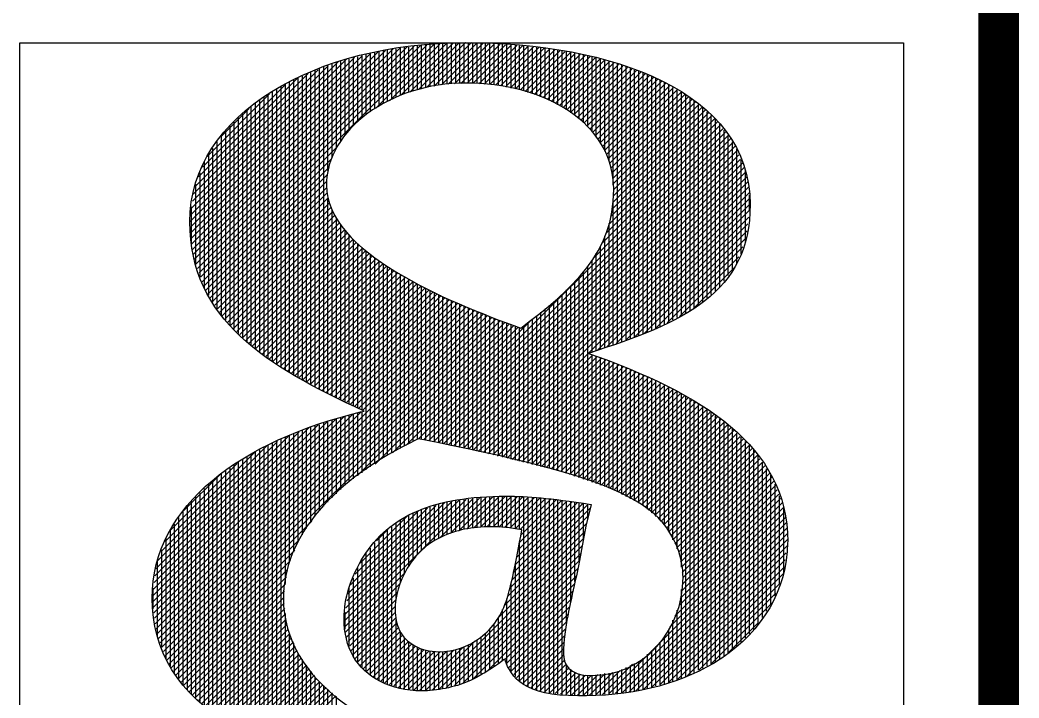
# Model space of a CAD drawing. Header units: millimetres. Extents: x 0 to 297, y 0 to 210.
# Drawn here: x 262.69 to 282.4, y 18.5 to 31.89 of the extents above; entities that cross this region are included whole.
import ezdxf

# ---------------------------------------------------------------- set-up
doc = ezdxf.new("R2010")
doc.units = ezdxf.units.MM
doc.header["$LTSCALE"] = 16.335
doc.layers.get('0').update_dxf_attribs({"linetype": 'CONTINUOUS'})

# ---------------------------------------------------------------- blocks, each defined once
blk = doc.blocks.new('CRE8_LOGO_BL0', base_point=(271.405, 22.752))
at = {"color": 7, "linetype": 'CONTINUOUS'}
for p, q in [((262.69, 14.074), (262.69, 31.431)), ((262.69, 31.431), (280.12, 31.431)), ((280.12, 31.431), (280.12, 14.074))]:
    blk.add_line(p, q, dxfattribs=at)
at = {"color": 5, "linetype": 'CONTINUOUS'}
for p, q in [((266.109, 27.253), (270.204, 31.348)), ((266.128, 27.154), (270.336, 31.362)), ((266.16, 27.067), (270.464, 31.371)), ((266.191, 26.979), (270.591, 31.379)), ((266.223, 26.892), (270.719, 31.388)), ((266.255, 26.805), (270.846, 31.396)), ((269.713, 30.145), (270.974, 31.405)), ((269.98, 30.292), (271.101, 31.414)), ((270.207, 30.401), (271.228, 31.422)), ((270.279, 30.424), (270.279, 31.34)), ((270.363, 30.452), (270.363, 31.351)), ((270.384, 30.459), (271.356, 31.431)), ((270.447, 30.48), (270.447, 31.362)), ((270.531, 30.507), (270.531, 31.373)), ((270.561, 30.517), (271.483, 31.439)), ((270.615, 30.531), (270.615, 31.385)), ((270.699, 30.547), (270.699, 31.396)), ((270.712, 30.549), (271.601, 31.438)), ((270.783, 30.563), (270.783, 31.407)), ((270.86, 30.578), (271.712, 31.431)), ((270.867, 30.58), (270.867, 31.418)), ((270.951, 30.596), (270.951, 31.422)), ((271.007, 30.607), (271.824, 31.424)), ((271.035, 30.611), (271.035, 31.425)), ((271.119, 30.617), (271.119, 31.428)), ((271.137, 30.618), (271.936, 31.417)), ((271.203, 30.622), (271.203, 31.43)), ((271.264, 30.626), (272.047, 31.409)), ((271.287, 30.628), (271.287, 31.433)), ((271.371, 30.633), (271.371, 31.436)), ((271.391, 30.634), (272.159, 31.402)), ((271.455, 30.638), (271.455, 31.439)), ((271.515, 30.64), (272.271, 31.395)), ((271.539, 30.639), (271.539, 31.438)), ((271.623, 30.636), (271.623, 31.436)), ((271.63, 30.636), (272.383, 31.388)), ((271.707, 30.63), (271.707, 31.434)), ((271.74, 30.627), (272.494, 31.381)), ((271.791, 30.623), (271.791, 31.432)), ((271.85, 30.618), (272.606, 31.374)), ((271.875, 30.616), (271.875, 31.43)), ((271.959, 30.609), (271.959, 31.428)), ((271.96, 30.609), (272.718, 31.367)), ((272.043, 30.602), (272.043, 31.426)), ((272.07, 30.6), (272.829, 31.359)), ((272.128, 30.593), (272.128, 31.421)), ((272.172, 30.583), (272.941, 31.352)), ((272.212, 30.576), (272.212, 31.412)), ((272.296, 30.559), (272.296, 31.404)), ((272.38, 30.542), (272.38, 31.395)), ((272.464, 30.525), (272.464, 31.386)), ((272.548, 30.508), (272.548, 31.378)), ((272.632, 30.484), (272.632, 31.369)), ((272.716, 30.456), (272.716, 31.36)), ((272.8, 30.427), (272.8, 31.351)), ((272.884, 30.399), (272.884, 31.343)), ((266.042, 27.9), (269.288, 31.145)), ((266.049, 27.787), (269.442, 31.18)), ((266.055, 27.674), (269.596, 31.216)), ((266.061, 27.562), (269.75, 31.251)), ((266.074, 27.456), (269.904, 31.286)), ((266.091, 27.355), (270.058, 31.321)), ((269.355, 29.872), (269.355, 31.16)), ((269.439, 29.949), (269.439, 31.183)), ((269.523, 30.017), (269.523, 31.206)), ((269.607, 30.073), (269.607, 31.229)), ((269.691, 30.13), (269.691, 31.252)), ((269.775, 30.186), (269.775, 31.274)), ((269.859, 30.234), (269.859, 31.285)), ((269.943, 30.275), (269.943, 31.296)), ((270.027, 30.315), (270.027, 31.307)), ((270.111, 30.355), (270.111, 31.318)), ((270.195, 30.396), (270.195, 31.329)), ((272.271, 30.563), (273.041, 31.334)), ((272.37, 30.544), (273.141, 31.315)), ((272.469, 30.524), (273.241, 31.296)), ((272.568, 30.504), (273.342, 31.278)), ((272.658, 30.475), (273.442, 31.259)), ((272.747, 30.445), (273.542, 31.24)), ((272.836, 30.415), (273.642, 31.221)), ((272.925, 30.385), (273.742, 31.203)), ((272.968, 30.371), (272.968, 31.334)), ((273.013, 30.355), (273.842, 31.184)), ((273.052, 30.336), (273.052, 31.325)), ((273.093, 30.316), (273.942, 31.165)), ((273.136, 30.295), (273.136, 31.316)), ((273.173, 30.277), (274.042, 31.147)), ((273.22, 30.254), (273.22, 31.308)), ((273.304, 30.212), (273.304, 31.299)), ((273.388, 30.17), (273.388, 31.284)), ((273.472, 30.112), (273.472, 31.265)), ((273.556, 30.055), (273.556, 31.246)), ((273.64, 29.997), (273.64, 31.227)), ((273.724, 29.932), (273.724, 31.208)), ((273.808, 29.853), (273.808, 31.189)), ((273.892, 29.773), (273.892, 31.169)), ((273.976, 29.684), (273.976, 31.15)), ((266.059, 28.036), (269.134, 31.11)), ((266.076, 28.171), (268.965, 31.06)), ((266.093, 28.307), (268.768, 30.982)), ((268.682, 24.557), (268.682, 30.962)), ((268.766, 28.914), (268.766, 30.998)), ((268.85, 29.186), (268.85, 31.021)), ((268.934, 29.347), (268.934, 31.044)), ((269.018, 29.495), (269.018, 31.067)), ((269.103, 29.602), (269.103, 31.091)), ((269.187, 29.709), (269.187, 31.114)), ((269.271, 29.795), (269.271, 31.137)), ((273.252, 30.238), (274.14, 31.125)), ((273.332, 30.199), (274.229, 31.096)), ((273.408, 30.156), (274.318, 31.066)), ((273.479, 30.108), (274.407, 31.036)), ((273.549, 30.059), (274.496, 31.006)), ((273.62, 30.011), (274.585, 30.976)), ((273.69, 29.963), (274.674, 30.946)), ((274.06, 29.571), (274.06, 31.131)), ((274.144, 29.459), (274.144, 31.112)), ((274.228, 29.293), (274.228, 31.093)), ((274.312, 29.089), (274.312, 31.074)), ((274.396, 28.632), (274.396, 31.055)), ((274.48, 25.499), (274.48, 31.024)), ((274.564, 25.532), (274.564, 30.992)), ((274.648, 25.565), (274.648, 30.961)), ((266.11, 28.443), (268.572, 30.904)), ((266.138, 28.589), (268.375, 30.827)), ((266.215, 28.785), (268.178, 30.749)), ((268.262, 24.789), (268.262, 30.775)), ((268.346, 24.743), (268.346, 30.813)), ((268.43, 24.696), (268.43, 30.85)), ((268.514, 24.65), (268.514, 30.887)), ((268.598, 24.603), (268.598, 30.925)), ((273.752, 29.906), (274.763, 30.916)), ((273.813, 29.848), (274.852, 30.887)), ((273.874, 29.79), (274.941, 30.857)), ((273.935, 29.732), (275.03, 30.827)), ((273.989, 29.667), (275.114, 30.793)), ((274.04, 29.599), (275.192, 30.751)), ((274.732, 25.598), (274.732, 30.929)), ((274.816, 25.63), (274.816, 30.897)), ((274.9, 25.663), (274.9, 30.865)), ((274.984, 25.696), (274.984, 30.833)), ((275.068, 25.728), (275.068, 30.801)), ((275.153, 25.761), (275.153, 30.77)), ((266.292, 28.982), (267.919, 30.608)), ((267.842, 25.027), (267.842, 30.575)), ((267.926, 24.975), (267.926, 30.626)), ((268.01, 24.929), (268.01, 30.664)), ((268.094, 24.882), (268.094, 30.701)), ((268.178, 24.836), (268.178, 30.738)), ((274.09, 29.531), (275.27, 30.71)), ((274.141, 29.463), (275.347, 30.669)), ((274.182, 29.385), (275.425, 30.628)), ((274.222, 29.306), (275.503, 30.587)), ((275.237, 25.794), (275.237, 30.738)), ((275.321, 25.827), (275.321, 30.696)), ((275.405, 25.869), (275.405, 30.647)), ((275.489, 25.915), (275.489, 30.599)), ((275.573, 25.962), (275.573, 30.55)), ((266.383, 29.191), (267.616, 30.424)), ((267.59, 25.212), (267.59, 30.408)), ((267.674, 25.15), (267.674, 30.463)), ((267.758, 25.089), (267.758, 30.519)), ((274.261, 29.227), (275.58, 30.545)), ((274.297, 29.143), (275.658, 30.504)), ((274.323, 29.051), (275.735, 30.463)), ((274.349, 28.958), (275.813, 30.422)), ((274.375, 28.865), (275.882, 30.371)), ((275.657, 26.008), (275.657, 30.501)), ((275.741, 26.055), (275.741, 30.452)), ((275.825, 26.101), (275.825, 30.404)), ((275.909, 26.148), (275.909, 30.355)), ((267.254, 25.458), (267.254, 30.186)), ((267.338, 25.397), (267.338, 30.241)), ((267.422, 25.335), (267.422, 30.297)), ((267.506, 25.273), (267.506, 30.352)), ((274.385, 28.756), (275.947, 30.318)), ((274.395, 28.647), (276.012, 30.264)), ((274.4, 28.414), (276.143, 30.158)), ((274.404, 28.538), (276.078, 30.211)), ((275.993, 26.194), (275.993, 30.293)), ((276.077, 26.256), (276.077, 30.219)), ((266.67, 29.597), (267.213, 30.14)), ((267.086, 25.608), (267.086, 30.032)), ((267.17, 25.52), (267.17, 30.114)), ((274.344, 28.002), (276.339, 29.997)), ((274.377, 28.154), (276.274, 30.051)), ((274.392, 28.288), (276.208, 30.104)), ((276.161, 26.327), (276.161, 30.145)), ((276.245, 26.398), (276.245, 30.072)), ((276.329, 26.468), (276.329, 29.998)), ((266.834, 25.869), (266.834, 29.787)), ((266.918, 25.782), (266.918, 29.869)), ((267.002, 25.695), (267.002, 29.95)), ((274.167, 27.469), (276.505, 29.806)), ((274.248, 27.669), (276.453, 29.874)), ((274.308, 27.847), (276.402, 29.941)), ((276.413, 26.539), (276.413, 29.924)), ((276.497, 26.61), (276.497, 29.828)), ((266.666, 26.047), (266.666, 29.604)), ((266.75, 25.956), (266.75, 29.705)), ((270.55, 23.614), (276.608, 29.672)), ((270.651, 23.596), (276.659, 29.604)), ((274.009, 27.191), (276.556, 29.739)), ((276.581, 26.725), (276.581, 29.712)), ((276.665, 26.841), (276.665, 29.595)), ((266.286, 26.718), (268.956, 29.387)), ((266.582, 26.181), (266.582, 29.479)), ((270.75, 23.576), (276.711, 29.537)), ((270.848, 23.555), (276.762, 29.47)), ((270.947, 23.535), (276.803, 29.391)), ((276.749, 26.956), (276.749, 29.478)), ((266.414, 26.449), (266.414, 29.227)), ((266.498, 26.315), (266.498, 29.353)), ((271.045, 23.515), (276.838, 29.307)), ((271.144, 23.494), (276.873, 29.223)), ((276.833, 27.079), (276.833, 29.333)), ((266.318, 26.631), (268.84, 29.153)), ((266.33, 26.583), (266.33, 29.094)), ((266.35, 26.544), (268.787, 28.981)), ((271.242, 23.474), (276.907, 29.139)), ((271.341, 23.454), (276.942, 29.055)), ((276.917, 27.263), (276.917, 29.119)), ((266.246, 26.823), (266.246, 28.869)), ((266.395, 26.47), (268.757, 28.832)), ((271.439, 23.433), (276.977, 28.971)), ((271.537, 23.413), (277.012, 28.887)), ((271.634, 23.391), (277.033, 28.789)), ((277.001, 27.513), (277.001, 28.906)), ((266.162, 27.067), (266.162, 28.645)), ((266.443, 26.399), (268.744, 28.7)), ((271.73, 23.368), (277.052, 28.69)), ((271.826, 23.345), (277.072, 28.591)), ((266.49, 26.327), (268.741, 28.578)), ((266.537, 26.256), (268.753, 28.472)), ((271.922, 23.322), (277.081, 28.481)), ((277.085, 28.138), (277.085, 28.427)), ((266.077, 27.437), (266.077, 28.195)), ((266.585, 26.185), (268.766, 28.366)), ((266.632, 26.113), (268.797, 28.278)), ((266.68, 26.042), (268.828, 28.19)), ((268.766, 24.51), (268.766, 28.365)), ((274.082, 25.363), (277.088, 28.369)), ((274.268, 25.431), (277.095, 28.258)), ((274.396, 25.467), (274.396, 28.327)), ((266.727, 25.97), (268.86, 28.103)), ((266.786, 25.91), (268.904, 28.029)), ((268.85, 24.464), (268.85, 28.124)), ((274.454, 25.498), (277.083, 28.127)), ((274.641, 25.565), (277.068, 27.993)), ((266.846, 25.851), (268.948, 27.954)), ((266.906, 25.793), (268.992, 27.879)), ((266.966, 25.734), (269.043, 27.811)), ((268.934, 24.423), (268.934, 27.977)), ((269.018, 24.383), (269.018, 27.84)), ((274.312, 25.436), (274.312, 27.866)), ((274.827, 25.633), (277.053, 27.859)), ((267.027, 25.676), (269.097, 27.746)), ((267.087, 25.617), (269.152, 27.682)), ((267.147, 25.558), (269.206, 27.617)), ((269.103, 24.343), (269.103, 27.741)), ((269.187, 24.303), (269.187, 27.641)), ((274.228, 25.409), (274.228, 27.619)), ((275.013, 25.7), (277.038, 27.725)), ((267.207, 25.5), (269.264, 27.556)), ((267.267, 25.441), (269.327, 27.5)), ((267.334, 25.389), (269.389, 27.444)), ((269.271, 24.263), (269.271, 27.551)), ((269.355, 24.223), (269.355, 27.475)), ((269.439, 24.183), (269.439, 27.399)), ((274.144, 25.381), (274.144, 27.418)), ((275.214, 25.783), (277.022, 27.591)), ((275.457, 25.907), (276.954, 27.403)), ((267.405, 25.341), (269.452, 27.388)), ((267.475, 25.292), (269.514, 27.331)), ((267.546, 25.244), (269.579, 27.277)), ((267.616, 25.196), (269.648, 27.228)), ((269.523, 23.003), (269.523, 27.324)), ((269.607, 23.061), (269.607, 27.258)), ((274.06, 25.353), (274.06, 27.278)), ((275.7, 26.03), (276.875, 27.206)), ((267.687, 25.147), (269.718, 27.178)), ((267.757, 25.099), (269.787, 27.129)), ((267.828, 25.051), (269.856, 27.079)), ((267.898, 25.002), (269.926, 27.03)), ((269.691, 23.12), (269.691, 27.198)), ((269.775, 23.179), (269.775, 27.138)), ((269.859, 23.237), (269.859, 27.078)), ((269.943, 23.291), (269.943, 27.018)), ((273.892, 22.791), (273.892, 27.023)), ((273.976, 25.326), (273.976, 27.137)), ((267.969, 24.954), (269.997, 26.982)), ((268.039, 24.905), (270.072, 26.938)), ((268.113, 24.861), (270.147, 26.894)), ((268.191, 24.82), (270.222, 26.851)), ((268.27, 24.78), (270.297, 26.807)), ((270.027, 23.336), (270.027, 26.965)), ((270.111, 23.381), (270.111, 26.915)), ((270.195, 23.426), (270.195, 26.866)), ((270.279, 23.471), (270.279, 26.817)), ((273.724, 22.85), (273.724, 26.813)), ((273.808, 22.82), (273.808, 26.918)), ((275.979, 26.191), (276.787, 26.999)), ((268.348, 24.739), (270.372, 26.763)), ((268.426, 24.698), (270.447, 26.719)), ((268.504, 24.657), (270.522, 26.676)), ((268.582, 24.617), (270.602, 26.637)), ((270.363, 23.516), (270.363, 26.768)), ((270.447, 23.561), (270.447, 26.719)), ((270.531, 23.604), (270.531, 26.672)), ((270.615, 23.603), (270.615, 26.631)), ((273.556, 22.909), (273.556, 26.639)), ((273.64, 22.879), (273.64, 26.722)), ((268.66, 24.576), (270.682, 26.598)), ((268.738, 24.535), (270.762, 26.559)), ((268.816, 24.494), (270.842, 26.52)), ((268.894, 24.454), (270.922, 26.481)), ((268.972, 24.413), (271.002, 26.442)), ((270.699, 23.586), (270.699, 26.59)), ((270.783, 23.568), (270.783, 26.549)), ((270.867, 23.551), (270.867, 26.508)), ((270.951, 23.533), (270.951, 26.467)), ((271.035, 23.516), (271.035, 26.426)), ((273.388, 22.964), (273.388, 26.472)), ((273.472, 22.938), (273.472, 26.555)), ((269.051, 24.372), (271.082, 26.403)), ((269.129, 24.331), (271.161, 26.364)), ((269.207, 24.291), (271.244, 26.328)), ((269.288, 24.253), (271.328, 26.293)), ((269.369, 24.215), (271.412, 26.258)), ((269.45, 24.177), (271.496, 26.223)), ((271.119, 23.498), (271.119, 26.385)), ((271.203, 23.48), (271.203, 26.345)), ((271.287, 23.463), (271.287, 26.31)), ((271.371, 23.445), (271.371, 26.275)), ((271.455, 23.428), (271.455, 26.24)), ((273.136, 23.027), (273.136, 26.254)), ((273.22, 23.006), (273.22, 26.324)), ((273.304, 22.985), (273.304, 26.394)), ((265.357, 19.965), (271.58, 26.188)), ((265.369, 19.859), (271.664, 26.154)), ((265.39, 19.761), (271.748, 26.119)), ((265.423, 19.675), (271.832, 26.084)), ((265.456, 19.589), (271.916, 26.049)), ((271.539, 23.41), (271.539, 26.205)), ((271.623, 23.393), (271.623, 26.17)), ((271.707, 23.375), (271.707, 26.136)), ((271.791, 23.357), (271.791, 26.101)), ((271.875, 23.34), (271.875, 26.066)), ((271.959, 23.321), (271.959, 26.031)), ((272.884, 23.09), (272.884, 26.045)), ((272.968, 23.069), (272.968, 26.115)), ((273.052, 23.048), (273.052, 26.185)), ((265.489, 19.503), (272, 26.014)), ((265.521, 19.417), (272.087, 25.982)), ((265.554, 19.331), (272.173, 25.95)), ((265.587, 19.245), (272.26, 25.918)), ((269.358, 22.897), (272.347, 25.886)), ((269.698, 23.118), (272.433, 25.854)), ((270.038, 23.34), (272.52, 25.822)), ((270.307, 23.49), (272.78, 25.963)), ((272.043, 23.3), (272.043, 25.998)), ((272.128, 23.279), (272.128, 25.967)), ((272.212, 23.258), (272.212, 25.936)), ((272.296, 23.237), (272.296, 25.905)), ((272.38, 23.216), (272.38, 25.874)), ((272.464, 23.195), (272.464, 25.843)), ((272.632, 23.153), (272.632, 25.849)), ((272.716, 23.132), (272.716, 25.913)), ((272.8, 23.111), (272.8, 25.978)), ((272.548, 23.174), (272.548, 25.812)), ((272.018, 23.299), (273.99, 25.271)), ((272.114, 23.276), (274.076, 25.238)), ((273.976, 22.761), (273.976, 25.275)), ((274.06, 22.732), (274.06, 25.242)), ((272.21, 23.253), (274.162, 25.206)), ((272.305, 23.23), (274.249, 25.173)), ((272.401, 23.207), (274.335, 25.141)), ((272.497, 23.184), (274.421, 25.108)), ((272.593, 23.161), (274.507, 25.076)), ((272.689, 23.138), (274.594, 25.043)), ((274.144, 22.702), (274.144, 25.209)), ((274.228, 22.673), (274.228, 25.176)), ((274.312, 22.643), (274.312, 25.144)), ((274.396, 22.611), (274.396, 25.111)), ((274.48, 22.567), (274.48, 25.078)), ((274.564, 22.522), (274.564, 25.045)), ((272.785, 23.115), (274.679, 25.009)), ((272.881, 23.093), (274.76, 24.971)), ((272.977, 23.07), (274.84, 24.933)), ((273.073, 23.047), (274.921, 24.895)), ((273.168, 23.024), (275.002, 24.857)), ((274.648, 22.478), (274.648, 25.012)), ((274.732, 22.433), (274.732, 24.979)), ((274.816, 22.389), (274.816, 24.946)), ((274.9, 22.344), (274.9, 24.914)), ((274.984, 22.3), (274.984, 24.881)), ((275.068, 22.227), (275.068, 24.839)), ((273.264, 23.001), (275.083, 24.819)), ((273.353, 22.971), (275.164, 24.781)), ((273.442, 22.941), (275.244, 24.743)), ((273.531, 22.911), (275.325, 24.705)), ((273.62, 22.881), (275.406, 24.667)), ((275.153, 22.154), (275.153, 24.796)), ((275.237, 22.081), (275.237, 24.753)), ((275.321, 22.007), (275.321, 24.71)), ((275.405, 21.914), (275.405, 24.668)), ((273.709, 22.851), (275.487, 24.629)), ((273.798, 22.821), (275.567, 24.591)), ((273.887, 22.791), (275.648, 24.553)), ((273.976, 22.761), (275.729, 24.515)), ((274.065, 22.732), (275.804, 24.471)), ((275.489, 21.793), (275.489, 24.625)), ((275.573, 21.619), (275.573, 24.582)), ((275.657, 21.444), (275.657, 24.539)), ((275.741, 21.08), (275.741, 24.497)), ((275.825, 18.916), (275.825, 24.454)), ((274.154, 22.702), (275.876, 24.424)), ((274.243, 22.672), (275.948, 24.377)), ((274.329, 22.64), (276.02, 24.33)), ((274.408, 22.599), (276.092, 24.284)), ((275.909, 18.959), (275.909, 24.411)), ((275.993, 19.002), (275.993, 24.362)), ((276.077, 19.045), (276.077, 24.303)), ((276.161, 19.088), (276.161, 24.245)), ((265.32, 20.285), (269.082, 24.047)), ((265.332, 20.178), (269.252, 24.098)), ((265.344, 20.072), (269.421, 24.148)), ((269.103, 22.697), (269.103, 24.063)), ((269.187, 22.768), (269.187, 24.089)), ((269.271, 22.827), (269.271, 24.11)), ((269.355, 22.885), (269.355, 24.132)), ((269.439, 22.944), (269.439, 24.153)), ((274.486, 22.559), (276.164, 24.237)), ((274.565, 22.519), (276.236, 24.19)), ((274.643, 22.478), (276.308, 24.143)), ((274.722, 22.438), (276.38, 24.096)), ((274.8, 22.398), (276.452, 24.05)), ((276.245, 19.131), (276.245, 24.186)), ((276.329, 19.174), (276.329, 24.128)), ((276.413, 19.217), (276.413, 24.069)), ((265.303, 20.506), (268.743, 23.945)), ((265.307, 20.391), (268.912, 23.996)), ((265.32, 20.641), (268.573, 23.894)), ((268.514, 22.089), (268.514, 23.866)), ((268.598, 22.202), (268.598, 23.894)), ((268.682, 22.285), (268.682, 23.922)), ((268.766, 22.367), (268.766, 23.95)), ((268.85, 22.449), (268.85, 23.978)), ((268.934, 22.532), (268.934, 24.007)), ((269.018, 22.614), (269.018, 24.035)), ((274.879, 22.357), (276.524, 24.003)), ((274.957, 22.317), (276.59, 23.95)), ((275.022, 22.263), (276.651, 23.892)), ((276.497, 19.26), (276.497, 24.011)), ((276.581, 19.314), (276.581, 23.952)), ((276.665, 19.374), (276.665, 23.894)), ((265.336, 20.777), (268.403, 23.843)), ((265.353, 20.912), (268.197, 23.756)), ((265.369, 21.047), (267.982, 23.661)), ((268.01, 21.161), (268.01, 23.687)), ((268.094, 21.374), (268.094, 23.726)), ((268.178, 21.587), (268.178, 23.754)), ((268.262, 21.721), (268.262, 23.782)), ((268.346, 21.844), (268.346, 23.81)), ((268.43, 21.967), (268.43, 23.838)), ((275.086, 22.208), (276.713, 23.835)), ((275.15, 22.153), (276.774, 23.778)), ((275.214, 22.099), (276.836, 23.72)), ((275.278, 22.044), (276.898, 23.663)), ((276.749, 19.452), (276.749, 23.812)), ((276.833, 19.53), (276.833, 23.729)), ((265.406, 21.203), (267.768, 23.565)), ((265.482, 21.397), (267.554, 23.469)), ((267.59, 17.644), (267.59, 23.481)), ((267.674, 17.61), (267.674, 23.522)), ((267.758, 17.577), (267.758, 23.563)), ((267.842, 17.544), (267.842, 23.604)), ((267.926, 20.76), (267.926, 23.646)), ((275.342, 21.989), (276.959, 23.606)), ((275.397, 21.925), (277.021, 23.549)), ((275.449, 21.858), (277.082, 23.491)), ((276.917, 19.609), (276.917, 23.646)), ((277.001, 19.687), (277.001, 23.562)), ((277.085, 19.765), (277.085, 23.479)), ((265.557, 21.591), (267.314, 23.348)), ((267.17, 17.81), (267.17, 23.271)), ((267.254, 17.777), (267.254, 23.316)), ((267.338, 17.744), (267.338, 23.357)), ((267.422, 17.71), (267.422, 23.398)), ((267.506, 17.677), (267.506, 23.439)), ((275.489, 21.779), (277.14, 23.43)), ((275.529, 21.7), (277.189, 23.36)), ((275.569, 21.621), (277.238, 23.29)), ((277.169, 19.843), (277.169, 23.396)), ((277.253, 19.965), (277.253, 23.279)), ((265.66, 21.813), (266.976, 23.13)), ((266.918, 17.954), (266.918, 23.094)), ((267.002, 17.902), (267.002, 23.153)), ((267.086, 17.851), (267.086, 23.212)), ((275.609, 21.542), (277.287, 23.22)), ((275.649, 21.464), (277.335, 23.15)), ((275.689, 21.385), (277.384, 23.08)), ((277.337, 20.088), (277.337, 23.152)), ((265.925, 22.198), (266.639, 22.911)), ((266.666, 18.107), (266.666, 22.918)), ((266.75, 18.056), (266.75, 22.977)), ((266.834, 18.005), (266.834, 23.036)), ((275.707, 21.284), (277.433, 23.01)), ((275.723, 21.181), (277.482, 22.94)), ((275.739, 21.079), (277.527, 22.867)), ((277.421, 20.211), (277.421, 23.024)), ((277.505, 20.334), (277.505, 22.896)), ((266.414, 18.27), (266.414, 22.72)), ((266.498, 18.21), (266.498, 22.801)), ((266.582, 18.159), (266.582, 22.86)), ((275.756, 20.977), (277.56, 22.781)), ((275.772, 20.874), (277.593, 22.695)), ((277.589, 20.518), (277.589, 22.719)), ((266.246, 18.427), (266.246, 22.551)), ((266.33, 18.348), (266.33, 22.636)), ((271.349, 21.799), (272.02, 22.47)), ((271.506, 21.836), (272.151, 22.482)), ((271.644, 21.856), (272.271, 22.483)), ((271.779, 21.872), (272.385, 22.478)), ((271.903, 21.877), (272.498, 22.472)), ((271.959, 21.879), (271.959, 22.47)), ((272.043, 21.877), (272.043, 22.479)), ((272.128, 21.873), (272.128, 22.48)), ((272.212, 21.868), (272.212, 22.482)), ((272.296, 21.861), (272.296, 22.482)), ((272.38, 21.849), (272.38, 22.478)), ((272.464, 21.837), (272.464, 22.474)), ((272.548, 21.824), (272.548, 22.47)), ((275.733, 20.598), (277.659, 22.524)), ((275.752, 20.736), (277.626, 22.609)), ((277.673, 20.737), (277.673, 22.489)), ((265.993, 18.661), (265.993, 22.298)), ((266.077, 18.583), (266.077, 22.382)), ((266.162, 18.505), (266.162, 22.467)), ((269.088, 20.013), (271.495, 22.42)), ((269.095, 20.139), (271.364, 22.408)), ((269.097, 19.903), (271.627, 22.432)), ((269.116, 20.278), (271.233, 22.395)), ((269.137, 20.418), (271.067, 22.348)), ((269.157, 20.557), (270.899, 22.299)), ((270.867, 21.6), (270.867, 22.291)), ((270.951, 21.647), (270.951, 22.317)), ((270.971, 21.658), (271.758, 22.445)), ((271.035, 21.689), (271.035, 22.342)), ((271.119, 21.723), (271.119, 22.367)), ((271.178, 21.746), (271.889, 22.457)), ((271.203, 21.757), (271.203, 22.389)), ((271.287, 21.782), (271.287, 22.398)), ((271.371, 21.805), (271.371, 22.407)), ((271.455, 21.827), (271.455, 22.416)), ((271.539, 21.841), (271.539, 22.425)), ((271.623, 21.853), (271.623, 22.434)), ((271.707, 21.866), (271.707, 22.443)), ((271.791, 21.871), (271.791, 22.452)), ((271.875, 21.875), (271.875, 22.461)), ((272.023, 21.878), (272.611, 22.467)), ((272.136, 21.872), (272.725, 22.461)), ((272.249, 21.866), (272.838, 22.456)), ((272.354, 21.853), (272.951, 22.45)), ((272.394, 20.823), (273.898, 22.327)), ((272.426, 20.974), (273.793, 22.341)), ((272.458, 21.838), (273.058, 22.438)), ((272.458, 21.125), (273.688, 22.355)), ((272.49, 21.276), (273.583, 22.368)), ((272.518, 21.422), (273.478, 22.382)), ((272.544, 21.568), (273.373, 22.396)), ((272.561, 21.822), (273.163, 22.424)), ((272.571, 21.713), (273.268, 22.41)), ((272.632, 18.762), (272.632, 22.466)), ((272.716, 18.719), (272.716, 22.462)), ((272.8, 18.677), (272.8, 22.457)), ((272.884, 18.65), (272.884, 22.453)), ((272.968, 18.625), (272.968, 22.449)), ((273.052, 18.601), (273.052, 22.438)), ((273.136, 18.593), (273.136, 22.427)), ((273.22, 18.586), (273.22, 22.416)), ((273.304, 18.578), (273.304, 22.405)), ((273.388, 18.57), (273.388, 22.394)), ((273.472, 19.975), (273.472, 22.383)), ((273.556, 20.391), (273.556, 22.372)), ((273.64, 20.795), (273.64, 22.361)), ((273.724, 21.201), (273.724, 22.35)), ((273.808, 21.63), (273.808, 22.339)), ((273.892, 22.04), (273.892, 22.328)), ((275.695, 20.321), (277.726, 22.352)), ((275.714, 20.46), (277.692, 22.438)), ((265.909, 18.754), (265.909, 22.187)), ((269.212, 20.731), (270.73, 22.249)), ((269.306, 20.944), (270.562, 22.2)), ((269.4, 21.157), (270.344, 22.101)), ((270.363, 21.109), (270.363, 22.109)), ((270.447, 21.224), (270.447, 22.15)), ((270.531, 21.326), (270.531, 22.191)), ((270.615, 21.411), (270.615, 22.216)), ((270.699, 21.483), (270.699, 22.241)), ((270.783, 21.547), (270.783, 22.266)), ((272.31, 20.501), (273.906, 22.098)), ((272.355, 20.666), (273.944, 22.254)), ((275.511, 19.9), (277.776, 22.165)), ((275.607, 20.115), (277.757, 22.265)), ((277.757, 20.96), (277.757, 22.259)), ((265.626, 19.165), (268.451, 21.99)), ((265.741, 19.004), (265.741, 21.93)), ((265.825, 18.879), (265.825, 22.059)), ((270.027, 18.748), (270.027, 21.879)), ((270.111, 20.467), (270.111, 21.94)), ((270.195, 20.768), (270.195, 22.002)), ((270.279, 20.956), (270.279, 22.063)), ((272.243, 20.316), (273.868, 21.941)), ((274.31, 18.58), (277.794, 22.064)), ((274.44, 18.591), (277.813, 21.964)), ((265.657, 19.129), (265.657, 21.801)), ((269.723, 21.598), (269.948, 21.823)), ((269.859, 18.804), (269.859, 21.757)), ((269.943, 18.776), (269.943, 21.818)), ((272.118, 20.072), (273.838, 21.792)), ((274.57, 18.602), (277.822, 21.854)), ((274.7, 18.613), (277.828, 21.742)), ((265.573, 19.263), (265.573, 21.651)), ((265.675, 19.096), (268.198, 21.618)), ((269.691, 18.896), (269.691, 21.563)), ((269.775, 18.84), (269.775, 21.667)), ((270.826, 18.661), (273.811, 21.646)), ((270.959, 18.675), (273.784, 21.501)), ((272.548, 18.839), (272.548, 21.587)), ((274.835, 18.63), (277.835, 21.63)), ((274.998, 18.674), (277.823, 21.499)), ((265.489, 19.495), (265.489, 21.422)), ((265.725, 19.026), (268.114, 21.415)), ((269.523, 19.011), (269.523, 21.354)), ((269.607, 18.951), (269.607, 21.458)), ((271.093, 18.69), (273.755, 21.353)), ((275.161, 18.718), (277.806, 21.363)), ((265.405, 19.726), (265.405, 21.194)), ((265.775, 18.957), (268.029, 21.212)), ((269.439, 19.095), (269.439, 21.238)), ((271.263, 18.742), (273.724, 21.203)), ((272.464, 18.92), (272.464, 21.149)), ((275.323, 18.761), (277.788, 21.226)), ((275.486, 18.805), (277.771, 21.09)), ((265.824, 18.888), (267.964, 21.028)), ((269.106, 19.793), (270.289, 20.976)), ((269.355, 19.193), (269.355, 21.066)), ((271.434, 18.794), (273.693, 21.053)), ((271.64, 18.881), (273.662, 20.903)), ((275.648, 18.849), (277.753, 20.954)), ((265.874, 18.819), (267.946, 20.891)), ((265.923, 18.749), (267.927, 20.753)), ((269.132, 19.7), (270.193, 20.761)), ((269.271, 19.314), (269.271, 20.866)), ((271.921, 19.043), (273.631, 20.754)), ((272.38, 19.006), (272.38, 20.757)), ((275.852, 18.934), (277.685, 20.767)), ((265.321, 20.26), (265.321, 20.665)), ((265.973, 18.68), (267.909, 20.616)), ((269.163, 19.612), (270.138, 20.587)), ((269.187, 19.538), (269.187, 20.667)), ((272.253, 19.256), (273.6, 20.604)), ((275.741, 18.881), (275.741, 20.64)), ((276.092, 19.055), (277.605, 20.568)), ((266.029, 18.617), (267.89, 20.478)), ((266.093, 18.562), (267.9, 20.369)), ((269.193, 19.524), (270.105, 20.436)), ((269.224, 19.436), (270.095, 20.307)), ((272.291, 19.176), (273.569, 20.453)), ((272.296, 19.172), (272.296, 20.453)), ((272.33, 19.096), (273.538, 20.303)), ((276.332, 19.176), (277.525, 20.369)), ((266.156, 18.507), (267.914, 20.265)), ((266.22, 18.452), (267.929, 20.161)), ((267.926, 17.51), (267.926, 20.166)), ((269.103, 19.854), (269.103, 20.194)), ((269.255, 19.348), (270.094, 20.187)), ((272.212, 19.237), (272.212, 20.244)), ((272.373, 19.02), (273.506, 20.153)), ((275.657, 18.849), (275.657, 20.229)), ((266.284, 18.397), (267.943, 20.056)), ((266.348, 18.342), (267.958, 19.952)), ((269.299, 19.273), (270.104, 20.078)), ((269.348, 19.203), (270.128, 19.983)), ((270.111, 18.72), (270.111, 20.046)), ((272.043, 19.125), (272.043, 19.961)), ((272.128, 19.181), (272.128, 20.087)), ((272.431, 18.959), (273.477, 20.005)), ((275.573, 18.822), (275.573, 20.032)), ((276.665, 19.391), (277.263, 19.988)), ((266.411, 18.287), (267.978, 19.853)), ((266.475, 18.232), (268.014, 19.771)), ((268.01, 17.478), (268.01, 19.783)), ((269.398, 19.134), (270.155, 19.892)), ((269.458, 19.076), (270.193, 19.81)), ((269.519, 19.017), (270.238, 19.737)), ((270.195, 18.692), (270.195, 19.806)), ((271.875, 19.013), (271.875, 19.781)), ((271.959, 19.069), (271.959, 19.863)), ((272.489, 18.898), (273.462, 19.871)), ((272.547, 18.837), (273.449, 19.739)), ((275.405, 18.779), (275.405, 19.712)), ((275.489, 18.8), (275.489, 19.834)), ((266.539, 18.177), (268.05, 19.688)), ((266.611, 18.13), (268.086, 19.605)), ((266.687, 18.088), (268.122, 19.522)), ((268.094, 17.458), (268.094, 19.58)), ((269.584, 18.963), (270.294, 19.674)), ((269.656, 18.917), (270.353, 19.614)), ((269.728, 18.87), (270.423, 19.566)), ((269.8, 18.824), (270.496, 19.52)), ((270.279, 18.666), (270.279, 19.689)), ((270.363, 18.659), (270.363, 19.607)), ((270.447, 18.652), (270.447, 19.549)), ((270.693, 18.647), (271.672, 19.626)), ((271.455, 18.8), (271.455, 19.514)), ((271.539, 18.828), (271.539, 19.549)), ((271.623, 18.872), (271.623, 19.597)), ((271.707, 18.916), (271.707, 19.645)), ((271.791, 18.96), (271.791, 19.708)), ((272.607, 18.778), (273.436, 19.607)), ((275.237, 18.736), (275.237, 19.514)), ((275.321, 18.757), (275.321, 19.594)), ((266.764, 18.045), (268.158, 19.439)), ((266.84, 18.003), (268.194, 19.357)), ((268.178, 17.438), (268.178, 19.377)), ((269.89, 18.794), (270.577, 19.482)), ((269.979, 18.765), (270.667, 19.453)), ((270.069, 18.736), (270.764, 19.431)), ((270.159, 18.707), (270.87, 19.418)), ((270.249, 18.678), (270.985, 19.414)), ((270.348, 18.659), (271.113, 19.424)), ((270.458, 18.65), (271.254, 19.446)), ((270.531, 18.645), (270.531, 19.502)), ((270.569, 18.642), (271.432, 19.504)), ((270.615, 18.639), (270.615, 19.467)), ((270.699, 18.648), (270.699, 19.446)), ((270.783, 18.657), (270.783, 19.425)), ((270.867, 18.665), (270.867, 19.418)), ((270.951, 18.674), (270.951, 19.412)), ((271.035, 18.683), (271.035, 19.418)), ((271.119, 18.698), (271.119, 19.424)), ((271.203, 18.724), (271.203, 19.436)), ((271.287, 18.749), (271.287, 19.455)), ((271.371, 18.775), (271.371, 19.481)), ((272.684, 18.736), (273.423, 19.475)), ((272.761, 18.694), (273.418, 19.352)), ((275.068, 18.693), (275.068, 19.361)), ((275.153, 18.714), (275.153, 19.437)), ((266.917, 17.96), (268.238, 19.282)), ((266.993, 17.918), (268.29, 19.215)), ((267.069, 17.875), (268.342, 19.148)), ((268.262, 17.417), (268.262, 19.257)), ((268.346, 17.397), (268.346, 19.143)), ((272.848, 18.663), (273.438, 19.253)), ((272.938, 18.634), (273.468, 19.165)), ((273.472, 18.562), (273.472, 19.153)), ((274.18, 18.569), (274.774, 19.163)), ((274.732, 18.613), (274.732, 19.139)), ((274.816, 18.628), (274.816, 19.179)), ((274.9, 18.65), (274.9, 19.22)), ((274.984, 18.671), (274.984, 19.285)), ((267.146, 17.833), (268.394, 19.081)), ((267.222, 17.79), (268.446, 19.014)), ((267.298, 17.748), (268.498, 18.948)), ((268.43, 17.377), (268.43, 19.029)), ((273.029, 18.607), (273.526, 19.103)), ((273.138, 18.596), (273.583, 19.041)), ((273.246, 18.585), (273.655, 18.994)), ((273.354, 18.575), (273.741, 18.962)), ((273.462, 18.564), (273.846, 18.948)), ((273.556, 18.555), (273.556, 19.07)), ((273.571, 18.554), (273.956, 18.939)), ((273.64, 18.547), (273.64, 18.998)), ((273.679, 18.543), (274.095, 18.959)), ((273.724, 18.541), (273.724, 18.969)), ((273.796, 18.542), (274.236, 18.982)), ((273.808, 18.542), (273.808, 18.952)), ((273.892, 18.544), (273.892, 18.943)), ((273.92, 18.546), (274.377, 19.004)), ((273.976, 18.551), (273.976, 18.941)), ((274.05, 18.558), (274.534, 19.041)), ((274.06, 18.558), (274.06, 18.953)), ((274.144, 18.565), (274.144, 18.966)), ((274.228, 18.571), (274.228, 18.979)), ((274.312, 18.578), (274.312, 18.991)), ((274.396, 18.585), (274.396, 19.004)), ((274.48, 18.592), (274.48, 19.019)), ((274.564, 18.599), (274.564, 19.059)), ((274.648, 18.606), (274.648, 19.099)), ((267.384, 17.714), (268.55, 18.881)), ((267.472, 17.684), (268.602, 18.814)), ((267.56, 17.653), (268.662, 18.755)), ((268.514, 17.357), (268.514, 18.915)), ((268.598, 17.336), (268.598, 18.82)), ((268.682, 17.316), (268.682, 18.747)), ((267.648, 17.622), (268.728, 18.702)), ((267.736, 17.591), (268.793, 18.649)), ((267.824, 17.56), (268.859, 18.596)), ((267.912, 17.529), (268.925, 18.542)), ((268.766, 17.296), (268.766, 18.674)), ((268.85, 17.275), (268.85, 18.601)), ((268.934, 17.255), (268.934, 18.528))]:
    blk.add_line(p, q, dxfattribs=at)
at = {"color": 7, "linetype": 'CONTINUOUS'}
for points, knots in [([(273.906, 25.303), (275.781, 25.9), (277.096, 26.5), (277.096, 28.241), (277.096, 30.48), (274.347, 31.44), (271.485, 31.44), (268.536, 31.44), (266.042, 30.04), (266.042, 27.9), (266.042, 25.962), (267.562, 25.045), (269.48, 24.163), (269.48, 24.163), (269.407, 24.145), (269.407, 24.145), (267.084, 23.583), (265.298, 22.316), (265.298, 20.468), (265.298, 18.409), (267.323, 16.996), (271.846, 16.996), (271.846, 16.996), (271.993, 16.996), (271.993, 16.996), (273.432, 16.996), (274.632, 17.256), (275.756, 17.641), (275.756, 17.641), (275.581, 18.199), (275.581, 18.199), (274.563, 17.825), (273.596, 17.577), (271.978, 17.577), (271.978, 17.577), (271.879, 17.578), (271.879, 17.578), (271.879, 17.578), (271.858, 17.578), (271.858, 17.578), (269.664, 17.578), (267.887, 18.868), (267.887, 20.458), (267.887, 21.699), (268.897, 22.817), (270.505, 23.592), (270.505, 23.592), (270.554, 23.616), (270.554, 23.616), (272.743, 23.172), (274.694, 22.758), (275.343, 21.988), (275.343, 21.988), (275.358, 21.976), (275.358, 21.976), (275.619, 21.66), (275.772, 21.282), (275.772, 20.876), (275.772, 20.876), (275.773, 20.881), (275.773, 20.881), (275.773, 19.81), (274.972, 18.942), (273.986, 18.942), (273.986, 18.942), (273.958, 18.939), (273.958, 18.939), (273.958, 18.939), (273.938, 18.939), (273.938, 18.939), (273.52, 18.939), (273.413, 19.178), (273.413, 19.376), (273.413, 19.623), (273.457, 19.901), (273.496, 20.115), (273.496, 20.115), (273.499, 20.116), (273.499, 20.116), (273.516, 20.222), (273.551, 20.394), (273.606, 20.631), (273.66, 20.869), (273.715, 21.134), (273.771, 21.428), (273.771, 21.428), (273.856, 21.89), (273.856, 21.89), (273.856, 21.89), (273.959, 22.319), (273.959, 22.319), (273.543, 22.384), (273.213, 22.428), (272.971, 22.449), (272.728, 22.472), (272.497, 22.483), (272.278, 22.483), (271.57, 22.483), (270.987, 22.385), (270.53, 22.19), (270.072, 21.996), (269.717, 21.692), (269.464, 21.281), (269.211, 20.869), (269.084, 20.463), (269.084, 20.063), (269.084, 19.781), (269.144, 19.534), (269.264, 19.323), (269.385, 19.111), (269.564, 18.945), (269.802, 18.822), (270.04, 18.7), (270.31, 18.638), (270.61, 18.638), (270.765, 18.638), (270.924, 18.655), (271.087, 18.688), (271.251, 18.722), (271.397, 18.767), (271.528, 18.822), (271.659, 18.878), (271.749, 18.937), (271.815, 18.972), (271.928, 19.033), (272.086, 19.141), (272.25, 19.263), (272.25, 19.263), (272.253, 19.256), (272.253, 19.256), (272.392, 18.899), (272.624, 18.54), (273.707, 18.54), (273.707, 18.54), (273.856, 18.543), (273.856, 18.543), (273.856, 18.543), (273.864, 18.542), (273.864, 18.542), (274.878, 18.542), (275.803, 18.814), (276.506, 19.264), (276.506, 19.264), (276.54, 19.284), (276.54, 19.284), (277.329, 19.823), (277.831, 20.641), (277.831, 21.559), (277.831, 21.559), (277.838, 21.587), (277.838, 21.587), (277.838, 23.472), (276.138, 24.519), (273.906, 25.303)], [0, 0, 0, 0, 1, 1, 1, 2, 2, 2, 3, 3, 3, 4, 4, 4, 5, 5, 5, 6, 6, 6, 7, 7, 7, 8, 8, 8, 9, 9, 9, 10, 10, 10, 11, 11, 11, 12, 12, 12, 13, 13, 13, 14, 14, 14, 15, 15, 15, 16, 16, 16, 17, 17, 17, 18, 18, 18, 19, 19, 19, 20, 20, 20, 21, 21, 21, 22, 22, 22, 23, 23, 23, 24, 24, 24, 25, 25, 25, 26, 26, 26, 27, 27, 27, 28, 28, 28, 29, 29, 29, 30, 30, 30, 31, 31, 31, 32, 32, 32, 33, 33, 33, 34, 34, 34, 35, 35, 35, 36, 36, 36, 37, 37, 37, 38, 38, 38, 39, 39, 39, 40, 40, 40, 41, 41, 41, 42, 42, 42, 43, 43, 43, 44, 44, 44, 45, 45, 45, 46, 46, 46, 47, 47, 47, 48, 48, 48, 49, 49, 49, 50, 50, 50, 51, 51, 51, 51]), ([(272.572, 25.803), (271.111, 26.323), (268.736, 27.303), (268.736, 28.621), (268.736, 29.719), (269.995, 30.64), (271.485, 30.64), (273.03, 30.64), (274.405, 29.86), (274.405, 28.54), (274.405, 27.281), (273.602, 26.582), (272.572, 25.803)], [0, 0, 0, 0, 1, 1, 1, 2, 2, 2, 3, 3, 3, 4, 4, 4, 4]), ([(272.299, 20.462), (272.198, 20.136), (272.023, 19.88), (271.774, 19.693), (271.524, 19.505), (271.251, 19.412), (270.954, 19.412), (270.776, 19.412), (270.618, 19.451), (270.479, 19.528), (270.339, 19.606), (270.24, 19.707), (270.18, 19.833), (270.121, 19.959), (270.09, 20.094), (270.09, 20.237), (270.09, 20.51), (270.17, 20.783), (270.332, 21.059), (270.493, 21.333), (270.716, 21.539), (271.001, 21.675), (271.287, 21.812), (271.615, 21.88), (271.985, 21.88), (272.167, 21.88), (272.368, 21.86), (272.59, 21.818), (272.473, 21.146), (272.376, 20.694), (272.299, 20.462)], [0, 0, 0, 0, 1, 1, 1, 2, 2, 2, 3, 3, 3, 4, 4, 4, 5, 5, 5, 6, 6, 6, 7, 7, 7, 8, 8, 8, 9, 9, 9, 10, 10, 10, 10])]:
    blk.add_open_spline(points, degree=3, knots=knots, dxfattribs=at)

msp = doc.modelspace()

# ---------------------------------------------------------------- linework, layer by layer
at = {"color": 7, "linetype": 'CONTINUOUS', "const_width": 0.8}
msp.add_lwpolyline([(282, 192), (282, 12)], dxfattribs=at)

# ---------------------------------------------------------------- block references
at = {"color": 5, "linetype": 'CONTINUOUS'}
msp.add_blockref('CRE8_LOGO_BL0', (271.405, 22.752), dxfattribs=at)

doc.saveas('drawing.dxf')
